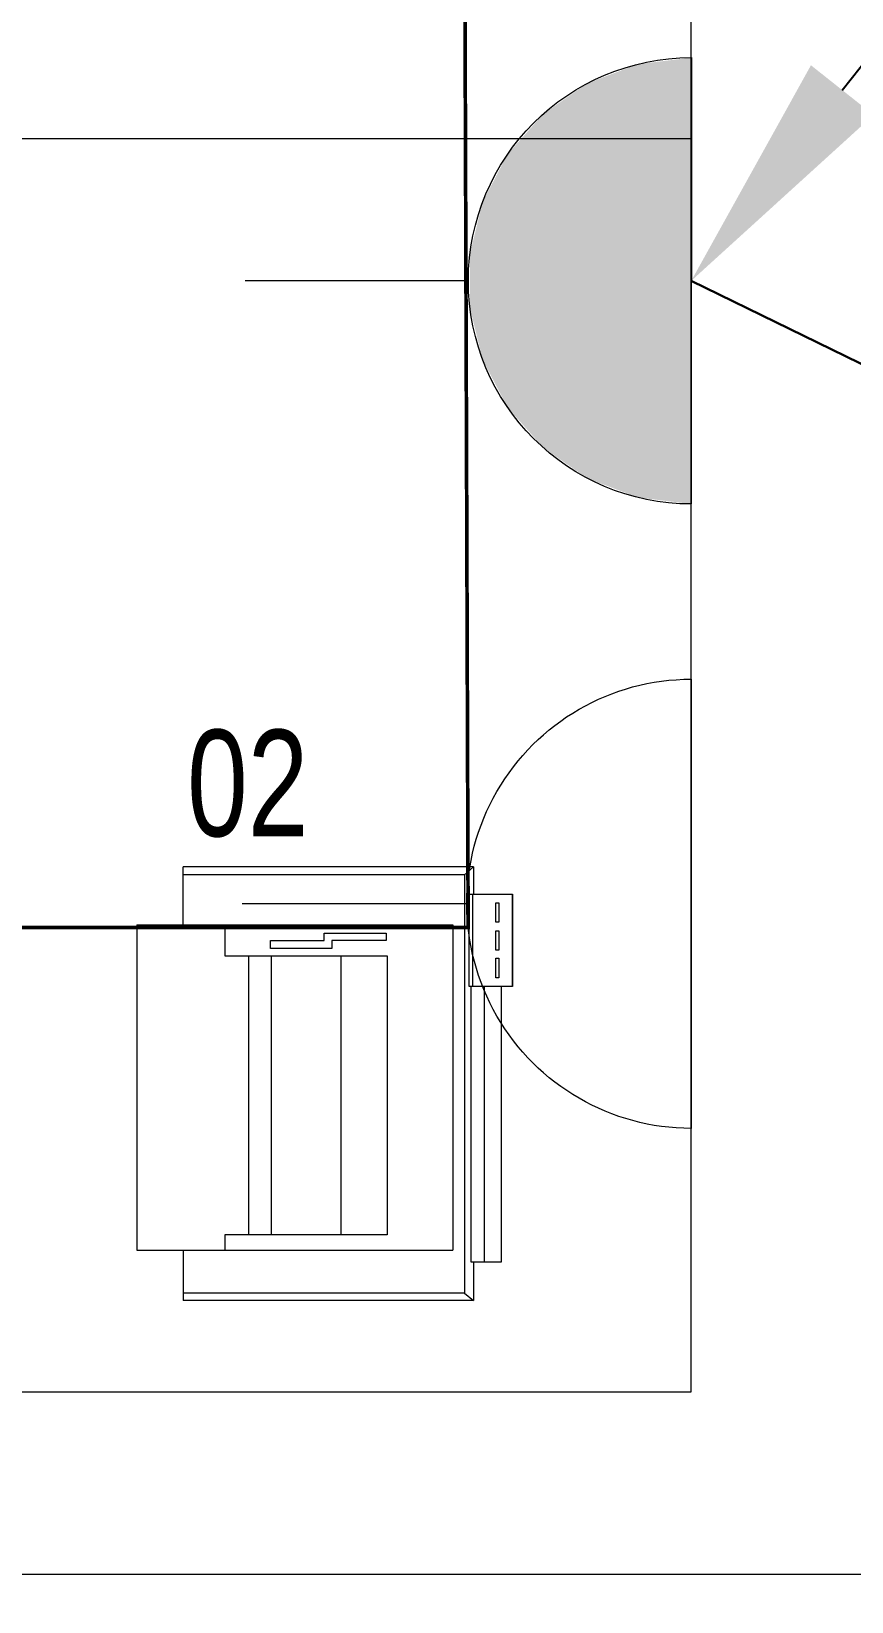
# Model space of a CAD drawing. Header units: metres. Extents: x 75097 to 220695, y -1557923 to -1361206.
# Drawn here: x 164295 to 164970, y -1455145 to -1453855 of the extents above; entities that cross this region are included whole.
import ezdxf
from ezdxf import colors
from ezdxf.entities.mleader import LeaderData, LeaderLine
from ezdxf.math import Vec2, Vec3

# ---------------------------------------------------------------- set-up
doc = ezdxf.new("R2010")
doc.units = ezdxf.units.M
doc.layers.get('0').update_dxf_attribs({"lineweight": 0})
for name, color, linetype, lineweight in [('A-100 - Copy$0$Medical Equipment and Furniture', 8, 'Continuous', 0), ('A-100 - Copy$0$Walls', 8, 'Continuous', 0), ('E-LG', 245, 'Continuous', 30)]:
    doc.layers.add(name, color=color, linetype=linetype, lineweight=lineweight)
doc.layers.add('E-POWR', color=7, linetype='Continuous', lineweight=9, true_color=0x4e7e3e)
doc.styles.add('A-100 - Copy$0$X3G_ENTITY_257CFD', font='swisscl.ttf', dxfattribs={"height": 200})
doc.styles.get("Standard").update_dxf_attribs({"font": 'GOTHIC.TTF'})

# ---------------------------------------------------------------- blocks, each defined once
blk = doc.blocks.new('NORMAL SOCKET')
at = {"layer": 'E-POWR'}
for p, q in [((0, 307.7), (0, 615.4)), ((-307.7, 0), (307.7, 0))]:
    blk.add_line(p, q, dxfattribs=at)
blk.add_ellipse((0, 0), major_axis=(32.8, 305.9), ratio=1, start_param=4.81904, end_param=7.960633, dxfattribs=at)
blk = doc.blocks.new('GI-041_dwg_UPS-E-SKT1-3902843-GI-041')
at = {"layer": 'E-POWR'}
blk.add_hatch(color=256, dxfattribs=at).paths.add_polyline_path([(-0.1987, -0.0005), (0.1987, -0.0005), (0.1929, 0.0471), (0.176, 0.0919), (0.1487, 0.1313), (0.1129, 0.1631), (0.0705, 0.1853), (0.024, 0.1968), (-0.024, 0.1968), (-0.0705, 0.1853), (-0.1129, 0.1631), (-0.1487, 0.1313), (-0.176, 0.0919), (-0.1929, 0.0471)], flags=0)
for p, q in [((0, 0.1983), (0, 0.397)), ((-0.1987, -0.0005), (0.1987, -0.0005)), ((-0.1473, -0.0005), (0.1473, -0.0005))]:
    blk.add_line(p, q, dxfattribs=at)
blk.add_arc((0, -0.0005), 0.1987, 360, 180, dxfattribs=at)
blk = doc.blocks.new('A-100 - Copy$0$ITPPLT2C-P')
for p, q in [((0.0229, 0.0318), (0.2618, 0.0318)), ((0.0304, 0.0256), (0.0229, 0.0318)), ((0.0229, 0), (0.0229, 0.0318)), ((0.2618, -0.0096), (0.2618, 0.0318)), ((0.0304, -0.3182), (0.0304, 0.0256)), ((0.0304, 0.0256), (0.2618, 0.0256)), ((0, 0), (0, -0.2262)), ((0.0252, 0), (0, 0)), ((0.0139, 0), (0.0139, -0.2262)), ((0.0252, 0), (0.0139, 0)), ((0.0252, -0.2262), (0.0252, 0)), ((0.0401, -0.2769), (0.0401, -0.0096)), ((0.3, -0.0096), (0.0401, -0.0096)), ((0.2274, -0.0222), (0.2274, -0.0096)), ((0.3, -0.2769), (0.3, -0.0096)), ((0.0939, -0.2515), (0.0939, -0.0222)), ((0.0939, -0.0222), (0.2274, -0.0222)), ((0.1321, -0.2515), (0.1321, -0.0222)), ((0.1894, -0.2515), (0.1894, -0.0222)), ((0.2082, -0.2515), (0.2082, -0.0222)), ((-0.0091, -0.2262), (0.0267, -0.2262)), ((-0.0091, -0.3023), (-0.0091, -0.2262)), ((-0.0087, -0.2262), (0.0236, -0.2262)), ((-0.0087, -0.3023), (-0.0087, -0.2262)), ((0, -0.2262), (0.0252, -0.2262)), ((0.0139, -0.2262), (0.0252, -0.2262)), ((0.0236, -0.2262), (0.0236, -0.3023)), ((0.0267, -0.2262), (0.0267, -0.3023)), ((0.0023, -0.2495), (0.0023, -0.2334)), ((0.0023, -0.2334), (0.0045, -0.2334)), ((0.0045, -0.2334), (0.0045, -0.2495)), ((0.0045, -0.2495), (0.0023, -0.2495)), ((0.0023, -0.2721), (0.0023, -0.2562)), ((0.0023, -0.2562), (0.0045, -0.2562)), ((0.0045, -0.2562), (0.0045, -0.2721)), ((0.2274, -0.2515), (0.0939, -0.2515)), ((0.1395, -0.2575), (0.19, -0.2575)), ((0.1395, -0.2641), (0.1395, -0.2575)), ((0.19, -0.2575), (0.19, -0.2641)), ((0.2274, -0.2769), (0.2274, -0.2515)), ((0.0947, -0.2701), (0.0947, -0.2641)), ((0.0947, -0.2641), (0.1395, -0.2641)), ((0.1457, -0.2701), (0.0947, -0.2701)), ((0.19, -0.2641), (0.1457, -0.2641)), ((0.1457, -0.2641), (0.1457, -0.2701)), ((0.0045, -0.2721), (0.0023, -0.2721)), ((0.0023, -0.295), (0.0023, -0.2793)), ((0.0023, -0.2793), (0.0045, -0.2793)), ((0.0045, -0.2793), (0.0045, -0.295)), ((0.3, -0.2769), (0.0401, -0.2769)), ((0.2618, -0.2769), (0.2618, -0.3246)), ((0.0045, -0.295), (0.0023, -0.295)), ((0.0267, -0.3023), (-0.0091, -0.3023)), ((0.0236, -0.3023), (-0.0087, -0.3023)), ((0.0229, -0.3246), (0.0229, -0.3023)), ((0.0304, -0.3182), (0.0229, -0.3246)), ((0.0304, -0.3182), (0.2618, -0.3182)), ((0.0229, -0.3246), (0.2618, -0.3246))]:
    blk.add_line(p, q)
blk = doc.blocks.new('A-100 - Copy$0$GF21043-P')
for p, q in [((0.8, 0), (0.8, 0.75)), ((-0.8, 0), (0.8, 0))]:
    blk.add_line(p, q)
blk = doc.blocks.new('A-100 - Copy')
at = {"layer": 'A-100 - Copy$0$Walls'}
for p, q in [((164838.1, -1454972.7, 0), (164838.1, -1451032.7, 0)), ((161957.3, -1454972.7, 0), (164838.1, -1454972.7, 0)), ((161807.3, -1455122.7, 0), (166248.3, -1455122.7, 0))]:
    blk.add_line(p, q, dxfattribs=at)
at = {"layer": 'A-100 - Copy$0$Medical Equipment and Furniture', "extrusion": (8.17187e-07, 1.19934e-18, 1), "xscale": 1000.000000000002, "yscale": 1000.000000000002, "zscale": 1000.000000000002}
blk.add_blockref('A-100 - Copy$0$GF21043-P', (164038.1, -1453942.7, 0.1), dxfattribs=at)
at = {"layer": 'A-100 - Copy$0$Medical Equipment and Furniture', "extrusion": (1.19925e-18, -8.17187e-07, -1), "xscale": -1000.000000000001, "yscale": 1000.000000000006, "zscale": 1000.000000000002, "rotation": 180}
blk.add_blockref('A-100 - Copy$0$ITPPLT2C-P', (-164682, -1454866, 1.2), dxfattribs=at)
at = {"layer": 'A-100 - Copy$0$Medical Equipment and Furniture', "insert": (164473.3, -1454428.7, 0), "char_height": 87.47, "attachment_point": 2, "style": 'A-100 - Copy$0$X3G_ENTITY_257CFD'}
blk.add_mtext('02', dxfattribs=at)

msp = doc.modelspace()

# ---------------------------------------------------------------- linework, layer by layer
at = {"layer": 'E-LG', "color": 1, "elevation": 0}
msp.add_lwpolyline([(176622.8, -1462173), (176340.1, -1461962), (176340.1, -1458199.4), (176549.1, -1458097.1), (176336, -1458054.2), (176336, -1456972), (170418.4, -1456972), (170303.2, -1457328.8), (170250.6, -1456986.5), (167700, -1456986.5), (167610.7, -1457237.8), (167663.8, -1456807.9), (168542.1, -1456807.9), (168542.1, -1454106.2), (168214.9, -1453942.7), (168140.9, -1454188.5), (167765.1, -1454188.5), (167698.4, -1453942.7), (167627.8, -1454181.6), (165087.3, -1454181.6), (164838.1, -1454059.7)], dxfattribs=at)
at = {"layer": 'E-POWR', "const_width": 3, "elevation": 0}
msp.add_lwpolyline([(167770, -1448747.3), (164662.3, -1448747.3), (164653.5, -1452244.3), (164651.2, -1453594.7), (164654.6, -1454591.3), (161622.7, -1454591.3), (161622.7, -1452439)], dxfattribs=at)

# ---------------------------------------------------------------- block references
at = {"xscale": -923.0399999999992, "yscale": 923.0399999999992, "zscale": 923.0399999999992, "rotation": 89.99397662672361}
msp.add_blockref('GI-041_dwg_UPS-E-SKT1-3902843-GI-041', (164837.7, -1454059.7, 2.4), dxfattribs=at)
at = {"layer": 'E-POWR', "color": 85, "xscale": -0.6, "yscale": 0.6, "zscale": 0.6, "rotation": 89.99999999999895}
msp.add_blockref('NORMAL SOCKET', (164838.1, -1454571.7, 0), dxfattribs=at)

# ---------------------------------------------------------------- next in the draw order: block references
msp.add_blockref('A-100 - Copy', (0, 0))

# ---------------------------------------------------------------- next in the draw order: leaders
at = {"layer": 'E-POWR'}
ml = msp.add_multileader_mtext('Standard', dxfattribs=at)
ml.set_content('#R2\\PTO UPP-04', color=256)
ml.set_leader_properties()
ml.build(insert=Vec2(0, 0))
ml.multileader.update_dxf_attribs({"text_right_attachment_type": 6, "dogleg_length": 200, "arrow_head_size": 200})
ctx = ml.context
ctx.base_point, ctx.char_height, ctx.arrow_head_size, ctx.landing_gap_size, ctx.plane_origin = Vec3(165557.1, -1453404.9, 2.4), 150, 200, 0.09, Vec3(164367.4, -1455760.1, 2.4)
ctx.right_attachment = 6
notes = []
notes.append((ctx, [(0, (1, 1, 0), (165357.1, -1453404.9, 2.4), (1, 0), 200, [(0, [(164838.1, -1454059.7, 2.4)], 0, [])])]))
ctx.mtext.insert, ctx.mtext.flow_direction = Vec3(165557.2, -1453328, 2.4), 5
for ctx, leaders in notes:
    for number, flags, end, landing, length, lines in leaders:
        leader = LeaderData()
        leader.index, (leader.has_last_leader_line, leader.has_dogleg_vector, leader.attachment_direction) = number, flags
        leader.last_leader_point, leader.dogleg_vector, leader.dogleg_length = Vec3(end), Vec3(landing), length
        for number, points, colour, breaks in lines:
            line = LeaderLine()
            line.index, line.vertices, line.color, line.breaks = number, Vec3.list(points), colors.encode_raw_color(colour), breaks
            leader.lines.append(line)
        ctx.leaders.append(leader)

doc.saveas('drawing.dxf')
